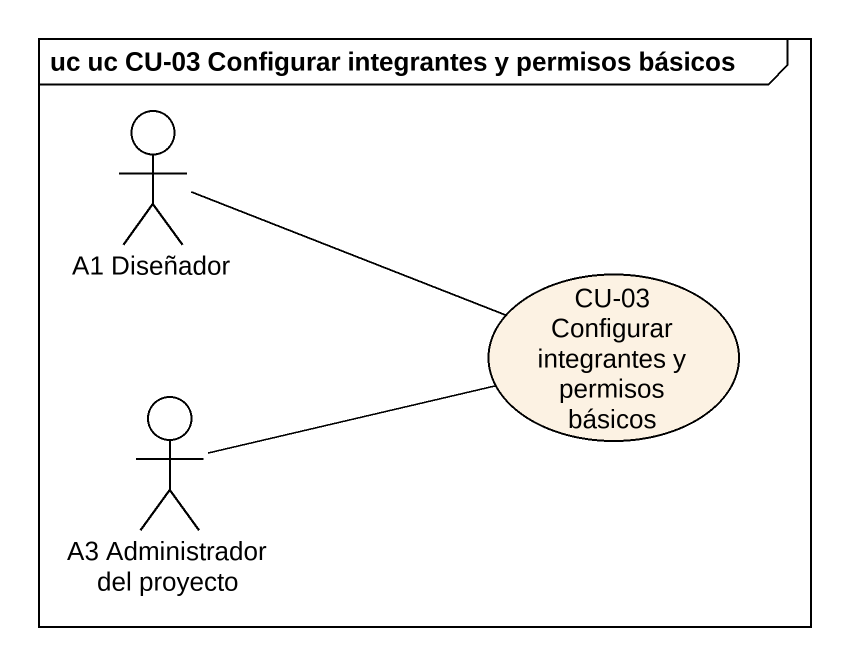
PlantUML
@startuml
mainframe uc uc CU-03 Configurar integrantes y permisos básicos
actor "A1 Diseñador" as A1_Diseñador
usecase "CU-03 Configurar integrantes y permisos básicos" as CU_03_Configurar
actor "A3 Administrador del proyecto" as A3_Administrador_del
A1_Diseñador -right- CU_03_Configurar
A3_Administrador_del -right- CU_03_Configurar
@enduml
